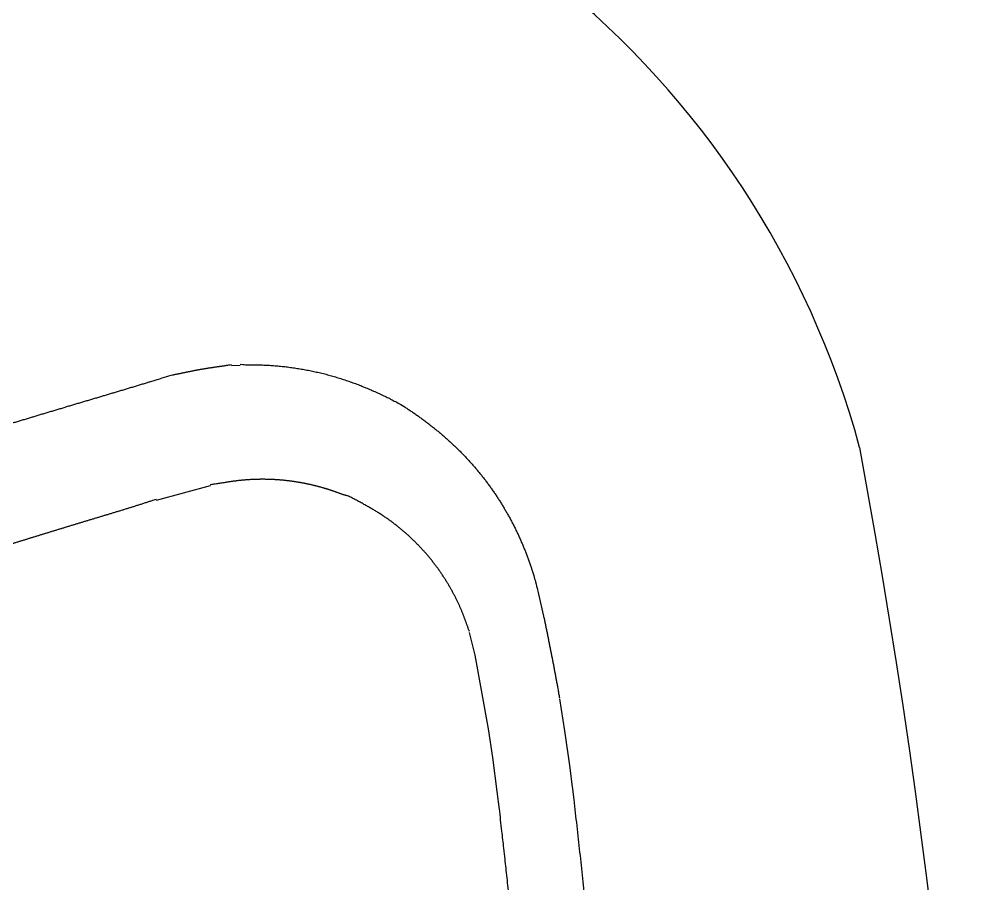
# Model space of a CAD drawing. Extents: x 398 to 509, y 623 to 780.
# Drawn here: x 457.227 to 458.048, y 647.455 to 648.191 of the extents above; entities that cross this region are included whole.
import ezdxf

# ---------------------------------------------------------------- set-up
doc = ezdxf.new("R2010")
doc.units = 0
doc.header["$MEASUREMENT"] = 0
doc.layers.add('1', color=4, linetype='Continuous')

# ---------------------------------------------------------------- blocks, each defined once
blk = doc.blocks.new('HSSCP')
at = {"layer": '1', "color": 4}
for points in [[(3.72961, 0.23509), (3.73688, 0.23549)], [(3.71137, 0.1327), (3.66536, 0.12025)], [(3.9903, 0.04283), (3.9957, 0.019)], [(3.93694, -0.01154), (3.93214, 0.00764)], [(3.94836, -0.07432), (3.93694, -0.01154)], [(4.0088, -0.04867), (4.01318, -0.07602)], [(3.95205, -0.0988), (3.94836, -0.07432)], [(4.01318, -0.07602), (4.01762, -0.10758)], [(3.95585, -0.12777), (3.95205, -0.0988)], [(4.01762, -0.10758), (4.01965, -0.1241)], [(3.95767, -0.14314), (3.95585, -0.12777)]]:
    blk.add_lwpolyline(points, dxfattribs=at)
at = {"layer": '1', "color": 3}
for centre, radius, start, end in [((3.51844, -0.0381), 0.77317, 15.24795, 86.72225), ((-1.85198, -0.97622), 6.22198, 348.743857, 10.571136)]:
    blk.add_arc(centre, radius, start, end, dxfattribs=at)
at = {"layer": '1', "color": 4}
for points, knots in [([(3.67828, 0.22687), (3.67828, 0.22687), (3.67929, 0.22707), (3.67929, 0.22707), (3.67963, 0.22714), (3.67997, 0.2272), (3.68031, 0.22727), (3.68065, 0.22734), (3.68099, 0.2274), (3.68132, 0.22747), (3.68165, 0.22754), (3.68199, 0.22761), (3.68233, 0.22767), (3.68267, 0.22774), (3.68301, 0.22781), (3.68335, 0.22788), (3.68369, 0.22795), (3.68403, 0.22802), (3.68437, 0.22809), (3.68471, 0.22816), (3.68505, 0.22822), (3.68538, 0.2283), (3.68572, 0.22837), (3.68606, 0.22843), (3.6864, 0.22851), (3.68674, 0.22858), (3.68708, 0.22864), (3.68742, 0.22872), (3.68776, 0.22879), (3.6881, 0.22886), (3.68844, 0.22893), (3.68877, 0.229), (3.68913, 0.22907), (3.68947, 0.22914), (3.68981, 0.22921), (3.69014, 0.22928), (3.69048, 0.22936), (3.69082, 0.22942), (3.69116, 0.22949), (3.6915, 0.22957), (3.69184, 0.22963), (3.69218, 0.2297), (3.69252, 0.22978), (3.69287, 0.22984), (3.69321, 0.22991), (3.69355, 0.22999), (3.69389, 0.23006), (3.69423, 0.23012), (3.69457, 0.23019), (3.69492, 0.23027), (3.69526, 0.23033), (3.6956, 0.2304), (3.69594, 0.23047), (3.69628, 0.23054), (3.69661, 0.2306), (3.69697, 0.23067), (3.69731, 0.23074), (3.69765, 0.23081), (3.69798, 0.23088), (3.69832, 0.23094), (3.69868, 0.231), (3.69902, 0.23107), (3.69935, 0.23114), (3.69969, 0.2312), (3.70005, 0.23127), (3.70039, 0.23133), (3.70072, 0.2314), (3.70106, 0.23146), (3.70142, 0.23153), (3.70176, 0.23159), (3.70209, 0.23165), (3.70243, 0.23171), (3.70277, 0.23177), (3.70312, 0.23183), (3.70346, 0.23189), (3.7038, 0.23195), (3.70416, 0.23201), (3.70449, 0.23208), (3.70483, 0.23214), (3.70519, 0.23219), (3.70553, 0.23225), (3.70586, 0.23231), (3.7062, 0.23237), (3.70656, 0.23242), (3.7069, 0.23248), (3.70723, 0.23254), (3.70759, 0.23259), (3.70793, 0.23265), (3.70827, 0.2327), (3.70862, 0.23275), (3.70896, 0.23281), (3.7093, 0.23286), (3.70964, 0.23292), (3.70999, 0.23297), (3.71033, 0.23302), (3.71067, 0.23307), (3.71102, 0.23313), (3.71136, 0.23318), (3.71171, 0.23323), (3.71205, 0.23328), (3.71239, 0.23334), (3.71274, 0.23338), (3.71308, 0.23343), (3.71342, 0.23349), (3.71377, 0.23354), (3.71411, 0.23359), (3.71446, 0.23364), (3.7148, 0.23369), (3.71514, 0.23374), (3.71549, 0.23379), (3.71583, 0.23384), (3.71617, 0.23389), (3.71653, 0.23394), (3.71686, 0.23399), (3.7172, 0.23404), (3.71756, 0.23409), (3.7179, 0.23414), (3.71825, 0.23419), (3.71859, 0.23424), (3.71893, 0.23429), (3.71928, 0.23433), (3.71962, 0.23438), (3.71996, 0.23444), (3.7203, 0.23448), (3.72065, 0.23453), (3.721, 0.23459), (3.72134, 0.23463), (3.72169, 0.23469), (3.72206, 0.23473), (3.72241, 0.23479), (3.72274, 0.23484), (3.72308, 0.23488), (3.72342, 0.23494), (3.72371, 0.23498), (3.72401, 0.23503), (3.72431, 0.23507), (3.7247, 0.23513), (3.72508, 0.23518), (3.72548, 0.23524), (3.72607, 0.23533), (3.72667, 0.23543), (3.72727, 0.23552), (3.72805, 0.23564), (3.72883, 0.23576), (3.72961, 0.23588)], [0, 0, 0, 0, 1, 1, 1, 2, 2, 2, 3, 3, 3, 4, 4, 4, 5, 5, 5, 6, 6, 6, 7, 7, 7, 8, 8, 8, 9, 9, 9, 10, 10, 10, 11, 11, 11, 12, 12, 12, 13, 13, 13, 14, 14, 14, 15, 15, 15, 16, 16, 16, 17, 17, 17, 18, 18, 18, 19, 19, 19, 20, 20, 20, 21, 21, 21, 22, 22, 22, 23, 23, 23, 24, 24, 24, 25, 25, 25, 26, 26, 26, 27, 27, 27, 28, 28, 28, 29, 29, 29, 30, 30, 30, 31, 31, 31, 32, 32, 32, 33, 33, 33, 34, 34, 34, 35, 35, 35, 36, 36, 36, 37, 37, 37, 38, 38, 38, 39, 39, 39, 40, 40, 40, 41, 41, 41, 42, 42, 42, 43, 43, 43, 44, 44, 44, 45, 45, 45, 46, 46, 46, 47, 47, 47, 48, 48, 48, 48]), ([(3.73688, 0.23628), (3.73688, 0.23628), (3.73926, 0.23599), (3.73926, 0.23599), (3.74006, 0.23591), (3.74086, 0.23585), (3.74164, 0.2358), (3.74245, 0.23575), (3.74325, 0.23572), (3.74403, 0.23572), (3.74483, 0.2357), (3.74563, 0.23569), (3.74642, 0.2357), (3.74722, 0.23569), (3.74801, 0.23568), (3.74881, 0.23568), (3.74959, 0.23568), (3.75039, 0.23567), (3.75119, 0.23566), (3.75198, 0.23564), (3.75278, 0.23562), (3.75358, 0.2356), (3.75437, 0.23558), (3.75517, 0.23556), (3.75595, 0.23553), (3.75675, 0.2355), (3.75754, 0.23547), (3.75834, 0.23543), (3.75913, 0.23539), (3.75993, 0.23535), (3.76072, 0.23531), (3.76152, 0.23526), (3.7623, 0.23522), (3.7631, 0.23517), (3.76389, 0.23511), (3.76469, 0.23506), (3.76548, 0.235), (3.76628, 0.23494), (3.76706, 0.23488), (3.76785, 0.23481), (3.76865, 0.23474), (3.76944, 0.23467), (3.77024, 0.2346), (3.77102, 0.23452), (3.77181, 0.23445), (3.77261, 0.23437), (3.7734, 0.23429), (3.77418, 0.2342), (3.77497, 0.23411), (3.77577, 0.23402), (3.77656, 0.23393), (3.77734, 0.23383), (3.77813, 0.23374), (3.77892, 0.23364), (3.7797, 0.23353), (3.78049, 0.23343), (3.78128, 0.23332), (3.78206, 0.23321), (3.78285, 0.23309), (3.78364, 0.23298), (3.78442, 0.23286), (3.78521, 0.23274), (3.786, 0.23262), (3.78678, 0.23249), (3.78757, 0.23237), (3.78836, 0.23223), (3.78914, 0.2321), (3.78992, 0.23197), (3.7907, 0.23183), (3.79149, 0.23169), (3.79226, 0.23155), (3.79305, 0.2314), (3.79384, 0.23125), (3.79461, 0.2311), (3.7954, 0.23095), (3.79617, 0.23079), (3.79696, 0.23064), (3.79773, 0.23048), (3.7985, 0.23031), (3.79929, 0.23015), (3.80006, 0.22998), (3.80084, 0.22981), (3.80162, 0.22964), (3.8024, 0.22947), (3.80317, 0.22928), (3.80394, 0.22911), (3.80471, 0.22892), (3.80549, 0.22874), (3.80626, 0.22855), (3.80703, 0.22836), (3.80781, 0.22817), (3.80858, 0.22797), (3.80935, 0.22778), (3.81011, 0.22757), (3.81089, 0.22738), (3.81166, 0.22717), (3.81242, 0.22696), (3.81319, 0.22675), (3.81396, 0.22654), (3.81472, 0.22633), (3.81548, 0.22611), (3.81626, 0.22589), (3.81702, 0.22567), (3.81779, 0.22544), (3.81855, 0.22521), (3.81931, 0.22498), (3.82007, 0.22475), (3.82083, 0.22452), (3.82159, 0.22428), (3.82235, 0.22405), (3.82311, 0.2238), (3.82387, 0.22356), (3.82463, 0.22331), (3.82539, 0.22307), (3.82613, 0.22282), (3.82689, 0.22257), (3.82764, 0.22231), (3.8284, 0.22205), (3.82914, 0.22179), (3.8299, 0.22153), (3.83065, 0.22127), (3.83139, 0.221), (3.83215, 0.22074), (3.8329, 0.22047), (3.83365, 0.22019), (3.83439, 0.21992), (3.83514, 0.21964), (3.83588, 0.21936), (3.83663, 0.21908), (3.83736, 0.2188), (3.83811, 0.21851), (3.83885, 0.21823), (3.83959, 0.21794), (3.84033, 0.21764), (3.84106, 0.21735), (3.8418, 0.21705), (3.84254, 0.21676), (3.84328, 0.21646), (3.84401, 0.21615), (3.84474, 0.21585), (3.84547, 0.21555), (3.8462, 0.21524), (3.84694, 0.21493), (3.84766, 0.21462), (3.84839, 0.21431), (3.84912, 0.21399), (3.84984, 0.21368), (3.85057, 0.21335), (3.85129, 0.21303), (3.85201, 0.21271), (3.85273, 0.21239), (3.85345, 0.21207), (3.85417, 0.21174), (3.85487, 0.21141), (3.8556, 0.21108), (3.85632, 0.21075), (3.85704, 0.21041), (3.85777, 0.21006), (3.85851, 0.20971), (3.85924, 0.20936), (3.85993, 0.20903), (3.86062, 0.20869), (3.8613, 0.20836), (3.86192, 0.20806), (3.86255, 0.20776), (3.86316, 0.20745), (3.86396, 0.20706), (3.86475, 0.20666), (3.86553, 0.20626), (3.86673, 0.20563), (3.86793, 0.20501), (3.86913, 0.20437), (3.8707, 0.20355), (3.87226, 0.20271), (3.87383, 0.20188)], [0, 0, 0, 0, 1, 1, 1, 2, 2, 2, 3, 3, 3, 4, 4, 4, 5, 5, 5, 6, 6, 6, 7, 7, 7, 8, 8, 8, 9, 9, 9, 10, 10, 10, 11, 11, 11, 12, 12, 12, 13, 13, 13, 14, 14, 14, 15, 15, 15, 16, 16, 16, 17, 17, 17, 18, 18, 18, 19, 19, 19, 20, 20, 20, 21, 21, 21, 22, 22, 22, 23, 23, 23, 24, 24, 24, 25, 25, 25, 26, 26, 26, 27, 27, 27, 28, 28, 28, 29, 29, 29, 30, 30, 30, 31, 31, 31, 32, 32, 32, 33, 33, 33, 34, 34, 34, 35, 35, 35, 36, 36, 36, 37, 37, 37, 38, 38, 38, 39, 39, 39, 40, 40, 40, 41, 41, 41, 42, 42, 42, 43, 43, 43, 44, 44, 44, 45, 45, 45, 46, 46, 46, 47, 47, 47, 48, 48, 48, 49, 49, 49, 50, 50, 50, 51, 51, 51, 52, 52, 52, 53, 53, 53, 54, 54, 54, 55, 55, 55, 56, 56, 56, 57, 57, 57, 58, 58, 58, 58]), ([(3.50958, 0.17641), (3.50958, 0.17641), (3.51294, 0.17737), (3.51294, 0.17737), (3.51407, 0.17769), (3.51519, 0.17801), (3.5163, 0.17833), (3.51743, 0.17865), (3.51855, 0.17898), (3.51967, 0.1793), (3.52079, 0.17963), (3.5219, 0.17995), (3.52303, 0.18028), (3.52416, 0.1806), (3.52527, 0.18093), (3.52639, 0.18125), (3.52752, 0.18159), (3.52863, 0.18191), (3.52976, 0.18224), (3.53088, 0.18257), (3.53201, 0.1829), (3.53312, 0.18323), (3.53425, 0.18356), (3.53537, 0.18389), (3.53649, 0.18422), (3.53761, 0.18456), (3.53874, 0.18489), (3.53985, 0.18522), (3.54097, 0.18555), (3.5421, 0.18589), (3.54323, 0.18622), (3.54434, 0.18655), (3.54546, 0.18688), (3.54659, 0.18722), (3.54772, 0.18755), (3.54883, 0.18789), (3.54995, 0.18823), (3.55108, 0.18856), (3.55221, 0.1889), (3.55332, 0.18924), (3.55444, 0.18957), (3.55557, 0.18991), (3.55669, 0.19024), (3.55781, 0.19058), (3.55893, 0.19092), (3.56006, 0.19125), (3.56118, 0.19159), (3.56231, 0.19193), (3.56342, 0.19227), (3.56455, 0.19261), (3.56567, 0.19294), (3.5668, 0.19328), (3.56793, 0.19362), (3.56905, 0.19396), (3.57016, 0.1943), (3.57129, 0.19463), (3.57241, 0.19497), (3.57354, 0.19531), (3.57467, 0.19564), (3.57579, 0.19598), (3.57692, 0.19632), (3.57803, 0.19666), (3.57916, 0.197), (3.58028, 0.19733), (3.58141, 0.19767), (3.58253, 0.19801), (3.58366, 0.19835), (3.58478, 0.19869), (3.58591, 0.19902), (3.58702, 0.19936), (3.58815, 0.1997), (3.58927, 0.20004), (3.5904, 0.20037), (3.59153, 0.20071), (3.59265, 0.20105), (3.59378, 0.20138), (3.5949, 0.20172), (3.59603, 0.20205), (3.59715, 0.20239), (3.59828, 0.20272), (3.59941, 0.20306), (3.60053, 0.2034), (3.60164, 0.20374), (3.60277, 0.20407), (3.6039, 0.20441), (3.60502, 0.20474), (3.60615, 0.20508), (3.60727, 0.20541), (3.6084, 0.20575), (3.60952, 0.20608), (3.61065, 0.20641), (3.61178, 0.20675), (3.6129, 0.20709), (3.61403, 0.20742), (3.61515, 0.20776), (3.61628, 0.20809), (3.6174, 0.20843), (3.61853, 0.20876), (3.61966, 0.2091), (3.62078, 0.20943), (3.62191, 0.20976), (3.62303, 0.2101), (3.62416, 0.21044), (3.62528, 0.21077), (3.62641, 0.21111), (3.62754, 0.21145), (3.62866, 0.21178), (3.6298, 0.21212), (3.63093, 0.21246), (3.63205, 0.21279), (3.63318, 0.21313), (3.6343, 0.21347), (3.63543, 0.2138), (3.63656, 0.21414), (3.63768, 0.21448), (3.63881, 0.21482), (3.63995, 0.21516), (3.64107, 0.21549), (3.6422, 0.21583), (3.64332, 0.21617), (3.64445, 0.21651), (3.64556, 0.21684), (3.64667, 0.21718), (3.6478, 0.21752), (3.64894, 0.21786), (3.65007, 0.21821), (3.6512, 0.21855), (3.65237, 0.2189), (3.65354, 0.21925), (3.6547, 0.2196), (3.65579, 0.21994), (3.65689, 0.22027), (3.65797, 0.2206), (3.65896, 0.22091), (3.65995, 0.2212), (3.66093, 0.22151), (3.6622, 0.2219), (3.66347, 0.22228), (3.66474, 0.22268), (3.66669, 0.22327), (3.66865, 0.22388), (3.6706, 0.22449), (3.67316, 0.22528), (3.67573, 0.22607), (3.67828, 0.22687)], [0, 0, 0, 0, 1, 1, 1, 2, 2, 2, 3, 3, 3, 4, 4, 4, 5, 5, 5, 6, 6, 6, 7, 7, 7, 8, 8, 8, 9, 9, 9, 10, 10, 10, 11, 11, 11, 12, 12, 12, 13, 13, 13, 14, 14, 14, 15, 15, 15, 16, 16, 16, 17, 17, 17, 18, 18, 18, 19, 19, 19, 20, 20, 20, 21, 21, 21, 22, 22, 22, 23, 23, 23, 24, 24, 24, 25, 25, 25, 26, 26, 26, 27, 27, 27, 28, 28, 28, 29, 29, 29, 30, 30, 30, 31, 31, 31, 32, 32, 32, 33, 33, 33, 34, 34, 34, 35, 35, 35, 36, 36, 36, 37, 37, 37, 38, 38, 38, 39, 39, 39, 40, 40, 40, 41, 41, 41, 42, 42, 42, 43, 43, 43, 44, 44, 44, 45, 45, 45, 46, 46, 46, 47, 47, 47, 48, 48, 48, 48]), ([(3.87383, 0.20188), (3.87383, 0.20188), (3.87671, 0.20004), (3.87671, 0.20004), (3.87766, 0.19943), (3.87861, 0.19881), (3.87956, 0.19818), (3.88051, 0.19755), (3.88146, 0.19692), (3.88239, 0.19629), (3.88333, 0.19565), (3.88426, 0.19501), (3.8852, 0.19437), (3.88614, 0.19372), (3.88706, 0.19307), (3.88798, 0.19242), (3.88892, 0.19177), (3.88982, 0.1911), (3.89075, 0.19044), (3.89166, 0.18978), (3.89258, 0.18911), (3.89349, 0.18843), (3.8944, 0.18776), (3.89529, 0.18708), (3.89619, 0.18639), (3.89709, 0.18572), (3.89799, 0.18502), (3.89887, 0.18433), (3.89977, 0.18363), (3.90065, 0.18294), (3.90153, 0.18224), (3.90241, 0.18153), (3.90329, 0.18083), (3.90416, 0.18011), (3.90503, 0.1794), (3.9059, 0.17868), (3.90677, 0.17796), (3.90763, 0.17723), (3.90849, 0.17651), (3.90934, 0.17577), (3.9102, 0.17504), (3.91104, 0.1743), (3.91188, 0.17356), (3.91273, 0.17281), (3.91356, 0.17206), (3.9144, 0.17131), (3.91523, 0.17055), (3.91606, 0.16979), (3.91688, 0.16903), (3.91771, 0.16827), (3.91852, 0.16749), (3.91934, 0.16672), (3.92015, 0.16595), (3.92097, 0.16517), (3.92177, 0.16438), (3.92257, 0.1636), (3.92337, 0.16281), (3.92415, 0.16201), (3.92494, 0.16122), (3.92573, 0.16041), (3.92651, 0.15961), (3.9273, 0.15881), (3.92807, 0.15799), (3.92885, 0.15718), (3.92961, 0.15636), (3.93038, 0.15554), (3.93114, 0.15471), (3.93188, 0.15388), (3.93264, 0.15306), (3.93339, 0.15221), (3.93414, 0.15138), (3.93488, 0.15054), (3.93561, 0.14969), (3.93635, 0.14884), (3.93708, 0.148), (3.93781, 0.14714), (3.93853, 0.14628), (3.93925, 0.14542), (3.93997, 0.14455), (3.94067, 0.14369), (3.94138, 0.14282), (3.94208, 0.14194), (3.94279, 0.14107), (3.94348, 0.14018), (3.94417, 0.1393), (3.94486, 0.13841), (3.94554, 0.13753), (3.94622, 0.13663), (3.9469, 0.13574), (3.94756, 0.13484), (3.94824, 0.13393), (3.94889, 0.13303), (3.94956, 0.13212), (3.95021, 0.13121), (3.95086, 0.1303), (3.95151, 0.12938), (3.95215, 0.12846), (3.9528, 0.12754), (3.95342, 0.12661), (3.95406, 0.12568), (3.95468, 0.12476), (3.95531, 0.12382), (3.95592, 0.12288), (3.95654, 0.12194), (3.95715, 0.121), (3.95775, 0.12006), (3.95836, 0.11911), (3.95896, 0.11816), (3.95954, 0.1172), (3.96014, 0.11624), (3.96072, 0.11529), (3.96129, 0.11433), (3.96187, 0.11336), (3.96244, 0.1124), (3.96301, 0.11143), (3.96357, 0.11045), (3.96412, 0.10948), (3.96468, 0.1085), (3.96524, 0.10752), (3.96578, 0.10654), (3.96632, 0.10556), (3.96685, 0.10457), (3.96738, 0.10358), (3.96791, 0.10259), (3.96844, 0.1016), (3.96895, 0.1006), (3.96947, 0.0996), (3.96997, 0.0986), (3.97049, 0.0976), (3.97097, 0.09658), (3.97148, 0.09558), (3.97196, 0.09457), (3.97245, 0.09356), (3.97294, 0.09255), (3.97342, 0.09153), (3.97389, 0.09052), (3.97435, 0.0895), (3.97483, 0.08847), (3.97527, 0.08745), (3.97574, 0.08643), (3.97618, 0.08541), (3.97663, 0.08438), (3.97708, 0.08335), (3.97751, 0.08232), (3.97793, 0.08129), (3.97837, 0.08025), (3.97879, 0.07922), (3.97921, 0.07818), (3.97961, 0.07714), (3.98003, 0.07611), (3.98043, 0.07507), (3.98082, 0.07404), (3.98121, 0.073), (3.98161, 0.07197), (3.98199, 0.07092), (3.98238, 0.06987), (3.98275, 0.06881), (3.98314, 0.06774), (3.98351, 0.06666), (3.98387, 0.06558), (3.98423, 0.06456), (3.98456, 0.06355), (3.9849, 0.06253), (3.98522, 0.06161), (3.98551, 0.0607), (3.98581, 0.05977), (3.98618, 0.05859), (3.98653, 0.05741), (3.98688, 0.05623), (3.98741, 0.05442), (3.98792, 0.0526), (3.9884, 0.05077), (3.98905, 0.04839), (3.98969, 0.046), (3.9903, 0.04361)], [0, 0, 0, 0, 1, 1, 1, 2, 2, 2, 3, 3, 3, 4, 4, 4, 5, 5, 5, 6, 6, 6, 7, 7, 7, 8, 8, 8, 9, 9, 9, 10, 10, 10, 11, 11, 11, 12, 12, 12, 13, 13, 13, 14, 14, 14, 15, 15, 15, 16, 16, 16, 17, 17, 17, 18, 18, 18, 19, 19, 19, 20, 20, 20, 21, 21, 21, 22, 22, 22, 23, 23, 23, 24, 24, 24, 25, 25, 25, 26, 26, 26, 27, 27, 27, 28, 28, 28, 29, 29, 29, 30, 30, 30, 31, 31, 31, 32, 32, 32, 33, 33, 33, 34, 34, 34, 35, 35, 35, 36, 36, 36, 37, 37, 37, 38, 38, 38, 39, 39, 39, 40, 40, 40, 41, 41, 41, 42, 42, 42, 43, 43, 43, 44, 44, 44, 45, 45, 45, 46, 46, 46, 47, 47, 47, 48, 48, 48, 49, 49, 49, 50, 50, 50, 51, 51, 51, 52, 52, 52, 53, 53, 53, 54, 54, 54, 55, 55, 55, 56, 56, 56, 57, 57, 57, 58, 58, 58, 58]), ([(3.82917, 0.12389), (3.82917, 0.12389), (3.82837, 0.12408), (3.82837, 0.12408), (3.82811, 0.12414), (3.82784, 0.12421), (3.82758, 0.12427), (3.82731, 0.12434), (3.82704, 0.12441), (3.82678, 0.12448), (3.82651, 0.12456), (3.82625, 0.12463), (3.82598, 0.12472), (3.82571, 0.1248), (3.82545, 0.12488), (3.8252, 0.12496), (3.82492, 0.12505), (3.82465, 0.12513), (3.8244, 0.12522), (3.82414, 0.12531), (3.82387, 0.12539), (3.82361, 0.12548), (3.82334, 0.12558), (3.82308, 0.12566), (3.82281, 0.12576), (3.82255, 0.12585), (3.82229, 0.12594), (3.82202, 0.12604), (3.82176, 0.12613), (3.82151, 0.12623), (3.82123, 0.12632), (3.82098, 0.12642), (3.82072, 0.12651), (3.82046, 0.12661), (3.82019, 0.1267), (3.81993, 0.1268), (3.81968, 0.12689), (3.81942, 0.12699), (3.81916, 0.12708), (3.8189, 0.12717), (3.81863, 0.12727), (3.81837, 0.12736), (3.81812, 0.12745), (3.81786, 0.12754), (3.8176, 0.12764), (3.81734, 0.12773), (3.81708, 0.12781), (3.81683, 0.1279), (3.81657, 0.128), (3.81631, 0.12809), (3.81605, 0.12817), (3.81581, 0.12826), (3.81555, 0.12835), (3.81529, 0.12843), (3.81504, 0.12852), (3.81478, 0.12861), (3.81452, 0.12869), (3.81426, 0.12878), (3.81401, 0.12886), (3.81375, 0.12895), (3.8135, 0.12903), (3.81325, 0.12911), (3.81299, 0.1292), (3.81273, 0.12928), (3.81247, 0.12936), (3.81222, 0.12944), (3.81196, 0.12952), (3.81171, 0.1296), (3.81146, 0.12969), (3.8112, 0.12977), (3.81094, 0.12984), (3.81068, 0.12992), (3.81042, 0.13), (3.81017, 0.13008), (3.80991, 0.13016), (3.80965, 0.13024), (3.80939, 0.13032), (3.80914, 0.13039), (3.80888, 0.13047), (3.80862, 0.13055), (3.80836, 0.13062), (3.80811, 0.1307), (3.80785, 0.13077), (3.80759, 0.13085), (3.80733, 0.13092), (3.80707, 0.131), (3.80682, 0.13107), (3.80655, 0.13114), (3.80629, 0.13122), (3.80603, 0.13129), (3.80577, 0.13137), (3.8055, 0.13144), (3.80524, 0.13151), (3.80499, 0.13159), (3.80471, 0.13165), (3.80446, 0.13173), (3.8042, 0.1318), (3.80393, 0.13187), (3.80367, 0.13194), (3.8034, 0.13201), (3.80314, 0.13208), (3.80287, 0.13215), (3.80261, 0.13222), (3.80234, 0.13229), (3.80207, 0.13236), (3.80181, 0.13243), (3.80154, 0.13249), (3.80127, 0.13256), (3.801, 0.13263), (3.80073, 0.1327), (3.80046, 0.13277), (3.80018, 0.13283), (3.79991, 0.13289), (3.79964, 0.13296), (3.79937, 0.13303), (3.7991, 0.13309), (3.79883, 0.13316), (3.79856, 0.13322), (3.79829, 0.13329), (3.79801, 0.13335), (3.79773, 0.13342), (3.79746, 0.13348), (3.79717, 0.13354), (3.7969, 0.13361), (3.79663, 0.13367), (3.79635, 0.13373), (3.79606, 0.13379), (3.79579, 0.13385), (3.79551, 0.13392), (3.79522, 0.13397), (3.79495, 0.13404), (3.79466, 0.13409), (3.79438, 0.13416), (3.79409, 0.13422), (3.79381, 0.13428), (3.79352, 0.13434), (3.79324, 0.13439), (3.79296, 0.13445), (3.79267, 0.13451), (3.79239, 0.13457), (3.79209, 0.13462), (3.7918, 0.13468), (3.79152, 0.13474), (3.79122, 0.13479), (3.79093, 0.13485), (3.79065, 0.13491), (3.79035, 0.13496), (3.79007, 0.13502), (3.78977, 0.13507), (3.78947, 0.13513), (3.78918, 0.13518), (3.78889, 0.13523), (3.78859, 0.13529), (3.7883, 0.13534), (3.788, 0.13539), (3.78771, 0.13544), (3.78741, 0.13549), (3.78711, 0.13555), (3.78681, 0.1356), (3.78651, 0.13565), (3.78621, 0.13569), (3.7859, 0.13575), (3.7856, 0.1358), (3.78531, 0.13584), (3.78501, 0.13589), (3.7847, 0.13594), (3.7844, 0.13599), (3.7841, 0.13603), (3.78379, 0.13608), (3.78349, 0.13613), (3.78318, 0.13617), (3.78286, 0.13622), (3.78257, 0.13626), (3.78225, 0.13631), (3.78194, 0.13635), (3.78163, 0.13639), (3.78133, 0.13643), (3.78102, 0.13648), (3.78071, 0.13652), (3.7804, 0.13656), (3.78008, 0.1366), (3.77977, 0.13664), (3.77946, 0.13668), (3.77915, 0.13673), (3.77882, 0.13677), (3.77851, 0.13681), (3.7782, 0.13684), (3.77787, 0.13688), (3.77756, 0.13692), (3.77725, 0.13696), (3.77692, 0.13699), (3.77661, 0.13702), (3.77629, 0.13706), (3.77596, 0.1371), (3.77565, 0.13713), (3.77532, 0.13717), (3.775, 0.1372), (3.77467, 0.13723), (3.77436, 0.13726), (3.77403, 0.1373), (3.77371, 0.13733), (3.77338, 0.13736), (3.77306, 0.13739), (3.77273, 0.13742), (3.77239, 0.13744), (3.77207, 0.13748), (3.77174, 0.13751), (3.7714, 0.13753), (3.77108, 0.13756), (3.77075, 0.13759), (3.77041, 0.13761), (3.77009, 0.13764), (3.76975, 0.13766), (3.76942, 0.13769), (3.76908, 0.13771), (3.76874, 0.13774), (3.76841, 0.13776), (3.76807, 0.13778), (3.76774, 0.1378), (3.7674, 0.13782), (3.76706, 0.13784), (3.76672, 0.13786), (3.76638, 0.13788), (3.76603, 0.1379), (3.76569, 0.13792), (3.76535, 0.13793), (3.76501, 0.13795), (3.76466, 0.13797), (3.76432, 0.13799), (3.76397, 0.138), (3.76363, 0.13801), (3.76328, 0.13803), (3.76294, 0.13804), (3.76259, 0.13805), (3.76223, 0.13806), (3.76188, 0.13808), (3.76153, 0.13809), (3.76118, 0.1381), (3.76082, 0.13811), (3.76047, 0.13812), (3.76012, 0.13812), (3.75977, 0.13813), (3.75941, 0.13814), (3.75905, 0.13814), (3.75869, 0.13815), (3.75834, 0.13815), (3.75798, 0.13816), (3.75762, 0.13816), (3.75726, 0.13816), (3.75689, 0.13816), (3.75654, 0.13816), (3.75617, 0.13816), (3.75581, 0.13816), (3.75544, 0.13816), (3.75507, 0.13816), (3.75471, 0.13816), (3.75434, 0.13816), (3.75397, 0.13816), (3.75361, 0.13815), (3.75323, 0.13814), (3.75286, 0.13814), (3.7525, 0.13813), (3.75212, 0.13812), (3.75174, 0.13812), (3.75137, 0.1381), (3.75099, 0.1381), (3.75062, 0.13808), (3.75024, 0.13808), (3.74986, 0.13806), (3.74948, 0.13805), (3.7491, 0.13803), (3.74873, 0.13802), (3.74835, 0.138), (3.74797, 0.13799), (3.74759, 0.13797), (3.74719, 0.13795), (3.74681, 0.13793), (3.74642, 0.13791), (3.74604, 0.13789), (3.74566, 0.13787), (3.74527, 0.13785), (3.74487, 0.13782), (3.74449, 0.1378), (3.7441, 0.13778), (3.74371, 0.13775), (3.74331, 0.13772), (3.74292, 0.1377), (3.74253, 0.13767), (3.74213, 0.13764), (3.74173, 0.13761), (3.74133, 0.13758), (3.74094, 0.13755), (3.74053, 0.13751), (3.74014, 0.13748), (3.73975, 0.13744), (3.73934, 0.1374), (3.73893, 0.13737), (3.73854, 0.13734), (3.73813, 0.1373), (3.73773, 0.13725), (3.73732, 0.13721), (3.73691, 0.13717), (3.7365, 0.13713), (3.7361, 0.13708), (3.73569, 0.13704), (3.73528, 0.137), (3.73486, 0.13695), (3.73446, 0.1369), (3.73405, 0.13685), (3.73363, 0.1368), (3.73321, 0.13675), (3.7328, 0.1367), (3.73238, 0.13664), (3.73196, 0.13659), (3.73155, 0.13654), (3.73113, 0.13648), (3.73071, 0.13642), (3.73029, 0.13637), (3.72987, 0.13631), (3.72944, 0.13624), (3.72902, 0.13618), (3.7286, 0.13612), (3.72818, 0.13605), (3.72774, 0.13599), (3.72732, 0.13593), (3.72689, 0.13586), (3.72645, 0.13579), (3.72603, 0.13572), (3.7256, 0.13565), (3.72517, 0.13559), (3.72475, 0.13551), (3.72431, 0.13544), (3.72388, 0.13538), (3.72344, 0.1353), (3.72301, 0.13523), (3.72256, 0.13516), (3.72213, 0.13508), (3.72168, 0.13501), (3.72122, 0.13494), (3.72077, 0.13487), (3.72034, 0.13479), (3.71992, 0.13472), (3.71948, 0.13466), (3.71909, 0.13459), (3.71871, 0.13453), (3.71832, 0.13447), (3.71781, 0.13439), (3.71731, 0.13431), (3.71681, 0.13424), (3.71602, 0.13412), (3.71525, 0.13401), (3.71446, 0.1339), (3.71343, 0.13376), (3.7124, 0.13363), (3.71137, 0.13349)], [0, 0, 0, 0, 1, 1, 1, 2, 2, 2, 3, 3, 3, 4, 4, 4, 5, 5, 5, 6, 6, 6, 7, 7, 7, 8, 8, 8, 9, 9, 9, 10, 10, 10, 11, 11, 11, 12, 12, 12, 13, 13, 13, 14, 14, 14, 15, 15, 15, 16, 16, 16, 17, 17, 17, 18, 18, 18, 19, 19, 19, 20, 20, 20, 21, 21, 21, 22, 22, 22, 23, 23, 23, 24, 24, 24, 25, 25, 25, 26, 26, 26, 27, 27, 27, 28, 28, 28, 29, 29, 29, 30, 30, 30, 31, 31, 31, 32, 32, 32, 33, 33, 33, 34, 34, 34, 35, 35, 35, 36, 36, 36, 37, 37, 37, 38, 38, 38, 39, 39, 39, 40, 40, 40, 41, 41, 41, 42, 42, 42, 43, 43, 43, 44, 44, 44, 45, 45, 45, 46, 46, 46, 47, 47, 47, 48, 48, 48, 49, 49, 49, 50, 50, 50, 51, 51, 51, 52, 52, 52, 53, 53, 53, 54, 54, 54, 55, 55, 55, 56, 56, 56, 57, 57, 57, 58, 58, 58, 59, 59, 59, 60, 60, 60, 61, 61, 61, 62, 62, 62, 63, 63, 63, 64, 64, 64, 65, 65, 65, 66, 66, 66, 67, 67, 67, 68, 68, 68, 69, 69, 69, 70, 70, 70, 71, 71, 71, 72, 72, 72, 73, 73, 73, 74, 74, 74, 75, 75, 75, 76, 76, 76, 77, 77, 77, 78, 78, 78, 79, 79, 79, 80, 80, 80, 81, 81, 81, 82, 82, 82, 83, 83, 83, 84, 84, 84, 85, 85, 85, 86, 86, 86, 87, 87, 87, 88, 88, 88, 89, 89, 89, 90, 90, 90, 91, 91, 91, 92, 92, 92, 93, 93, 93, 94, 94, 94, 95, 95, 95, 96, 96, 96, 97, 97, 97, 98, 98, 98, 99, 99, 99, 100, 100, 100, 101, 101, 101, 102, 102, 102, 103, 103, 103, 104, 104, 104, 105, 105, 105, 106, 106, 106, 107, 107, 107, 108, 108, 108, 109, 109, 109, 110, 110, 110, 111, 111, 111, 112, 112, 112, 113, 113, 113, 114, 114, 114, 115, 115, 115, 116, 116, 116, 117, 117, 117, 118, 118, 118, 118]), ([(3.93214, 0.00843), (3.93214, 0.00843), (3.93184, 0.0093), (3.93184, 0.0093), (3.93174, 0.00961), (3.93163, 0.00991), (3.93152, 0.01021), (3.93141, 0.01052), (3.9313, 0.01083), (3.93119, 0.01114), (3.93108, 0.01145), (3.93098, 0.01178), (3.93085, 0.0121), (3.93075, 0.01242), (3.93062, 0.01275), (3.93051, 0.01308), (3.93039, 0.01341), (3.93028, 0.01375), (3.93016, 0.01408), (3.93004, 0.01442), (3.92992, 0.01476), (3.9298, 0.0151), (3.92967, 0.01545), (3.92955, 0.0158), (3.92942, 0.01615), (3.92929, 0.0165), (3.92917, 0.01685), (3.92904, 0.01721), (3.9289, 0.01756), (3.92878, 0.01792), (3.92864, 0.01828), (3.92851, 0.01864), (3.92837, 0.019), (3.92824, 0.01936), (3.9281, 0.01973), (3.92796, 0.02009), (3.92783, 0.02046), (3.92768, 0.02083), (3.92754, 0.0212), (3.9274, 0.02157), (3.92726, 0.02194), (3.92711, 0.02231), (3.92696, 0.02268), (3.92681, 0.02305), (3.92668, 0.02342), (3.92651, 0.0238), (3.92636, 0.02418), (3.92622, 0.02455), (3.92607, 0.02492), (3.9259, 0.0253), (3.92575, 0.02568), (3.92559, 0.02606), (3.92544, 0.02644), (3.92528, 0.02681), (3.92512, 0.02719), (3.92495, 0.02757), (3.92479, 0.02795), (3.92463, 0.02833), (3.92445, 0.02871), (3.92429, 0.0291), (3.92413, 0.02948), (3.92395, 0.02987), (3.92377, 0.03025), (3.92361, 0.03063), (3.92343, 0.03102), (3.92326, 0.03141), (3.92308, 0.03179), (3.92291, 0.03218), (3.92272, 0.03257), (3.92254, 0.03295), (3.92235, 0.03335), (3.92217, 0.03374), (3.92198, 0.03413), (3.92179, 0.03452), (3.9216, 0.03491), (3.92141, 0.0353), (3.92122, 0.03569), (3.92103, 0.03609), (3.92084, 0.03648), (3.92064, 0.03687), (3.92045, 0.03727), (3.92025, 0.03767), (3.92004, 0.03807), (3.91984, 0.03846), (3.91964, 0.03885), (3.91943, 0.03925), (3.91923, 0.03965), (3.91903, 0.04005), (3.91881, 0.04045), (3.91859, 0.04085), (3.91839, 0.04125), (3.91817, 0.04165), (3.91796, 0.04205), (3.91774, 0.04245), (3.91752, 0.04286), (3.9173, 0.04326), (3.91707, 0.04366), (3.91686, 0.04407), (3.91663, 0.04447), (3.9164, 0.04487), (3.91618, 0.04528), (3.91595, 0.04568), (3.91572, 0.04609), (3.91549, 0.0465), (3.91524, 0.0469), (3.91501, 0.0473), (3.91477, 0.04771), (3.91454, 0.04811), (3.91429, 0.04852), (3.91405, 0.04892), (3.91382, 0.04933), (3.91357, 0.04973), (3.91332, 0.05014), (3.91307, 0.05054), (3.91283, 0.05095), (3.91257, 0.05136), (3.91233, 0.05176), (3.91207, 0.05216), (3.91181, 0.05257), (3.91157, 0.05298), (3.91131, 0.05339), (3.91105, 0.05379), (3.91078, 0.05419), (3.91052, 0.0546), (3.91026, 0.05501), (3.90999, 0.05541), (3.90972, 0.05581), (3.90946, 0.05621), (3.90919, 0.05662), (3.90892, 0.05702), (3.90865, 0.05743), (3.90838, 0.05783), (3.90811, 0.05823), (3.90782, 0.05863), (3.90755, 0.05903), (3.90728, 0.05943), (3.907, 0.05983), (3.90671, 0.06023), (3.90643, 0.06064), (3.90614, 0.06104), (3.90587, 0.06144), (3.90557, 0.06184), (3.90529, 0.06223), (3.905, 0.06263), (3.90472, 0.06302), (3.90442, 0.06342), (3.90413, 0.06382), (3.90384, 0.06422), (3.90354, 0.06461), (3.90324, 0.065), (3.90295, 0.0654), (3.90266, 0.06579), (3.90234, 0.06618), (3.90205, 0.06657), (3.90175, 0.06696), (3.90145, 0.06736), (3.90114, 0.06774), (3.90084, 0.06813), (3.90053, 0.06852), (3.90023, 0.06891), (3.89992, 0.0693), (3.8996, 0.06968), (3.89929, 0.07006), (3.89898, 0.07045), (3.89867, 0.07083), (3.89836, 0.07121), (3.89804, 0.07159), (3.89773, 0.07197), (3.89741, 0.07235), (3.89709, 0.07273), (3.89677, 0.07311), (3.89646, 0.07349), (3.89613, 0.07386), (3.89581, 0.07424), (3.89549, 0.07461), (3.89517, 0.07499), (3.89484, 0.07536), (3.89452, 0.07572), (3.89419, 0.0761), (3.89387, 0.07646), (3.89353, 0.07684), (3.8932, 0.0772), (3.89288, 0.07757), (3.89254, 0.07794), (3.89221, 0.0783), (3.89187, 0.07866), (3.89153, 0.07903), (3.89121, 0.07939), (3.89087, 0.07975), (3.89053, 0.08011), (3.89019, 0.08047), (3.88985, 0.08083), (3.88951, 0.08118), (3.88917, 0.08154), (3.88883, 0.0819), (3.88848, 0.08226), (3.88814, 0.08261), (3.8878, 0.08296), (3.88745, 0.08331), (3.88711, 0.08366), (3.88676, 0.08401), (3.88641, 0.08436), (3.88605, 0.08471), (3.88572, 0.08506), (3.88536, 0.0854), (3.88501, 0.08575), (3.88466, 0.08609), (3.8843, 0.08643), (3.88395, 0.08678), (3.88359, 0.08712), (3.88323, 0.08746), (3.88288, 0.0878), (3.88251, 0.08813), (3.88216, 0.08847), (3.8818, 0.08881), (3.88143, 0.08915), (3.88108, 0.08948), (3.88071, 0.08981), (3.88034, 0.09015), (3.87998, 0.09047), (3.87961, 0.09081), (3.87925, 0.09114), (3.87888, 0.09147), (3.8785, 0.0918), (3.87813, 0.09213), (3.87777, 0.09245), (3.87739, 0.09278), (3.87701, 0.09311), (3.87664, 0.09343), (3.87626, 0.09376), (3.87588, 0.09408), (3.8755, 0.0944), (3.87512, 0.09472), (3.87474, 0.09505), (3.87436, 0.09536), (3.87397, 0.09568), (3.87359, 0.096), (3.87321, 0.09632), (3.87282, 0.09664), (3.87242, 0.09695), (3.87204, 0.09727), (3.87165, 0.09758), (3.87126, 0.0979), (3.87085, 0.09821), (3.87046, 0.09852), (3.87006, 0.09884), (3.86967, 0.09915), (3.86926, 0.09946), (3.86887, 0.09977), (3.86846, 0.10008), (3.86806, 0.10039), (3.86765, 0.1007), (3.86724, 0.10101), (3.86683, 0.10132), (3.86643, 0.10162), (3.86601, 0.10193), (3.8656, 0.10223), (3.86518, 0.10254), (3.86476, 0.10284), (3.86435, 0.10315), (3.86393, 0.10345), (3.8635, 0.10375), (3.86308, 0.10406), (3.86266, 0.10436), (3.86222, 0.10466), (3.8618, 0.10496), (3.86137, 0.10527), (3.86093, 0.10556), (3.8605, 0.10586), (3.86007, 0.10616), (3.85962, 0.10646), (3.85919, 0.10676), (3.85874, 0.10705), (3.8583, 0.10735), (3.85786, 0.10765), (3.85741, 0.10794), (3.85695, 0.10823), (3.8565, 0.10853), (3.85604, 0.10882), (3.85559, 0.10911), (3.85513, 0.1094), (3.85467, 0.10969), (3.85421, 0.10999), (3.85373, 0.11028), (3.85327, 0.11057), (3.8528, 0.11085), (3.85232, 0.11115), (3.85185, 0.11144), (3.85137, 0.11172), (3.8509, 0.11201), (3.85041, 0.1123), (3.84993, 0.11258), (3.84945, 0.11287), (3.84896, 0.11315), (3.84846, 0.11344), (3.84797, 0.11372), (3.84747, 0.11401), (3.84696, 0.11429), (3.84646, 0.11458), (3.84596, 0.11486), (3.84546, 0.11515), (3.84496, 0.11543), (3.84446, 0.11571), (3.84394, 0.11599), (3.84342, 0.11628), (3.8429, 0.11656), (3.84238, 0.11686), (3.84184, 0.11715), (3.8413, 0.11745), (3.84074, 0.11774), (3.84024, 0.11801), (3.83972, 0.11829), (3.83921, 0.11857), (3.83873, 0.11882), (3.83827, 0.11907), (3.8378, 0.11932), (3.83719, 0.11966), (3.83656, 0.11998), (3.83595, 0.12031), (3.83497, 0.12083), (3.834, 0.12134), (3.83303, 0.12186), (3.83175, 0.12254), (3.83046, 0.12322), (3.82917, 0.12389)], [0, 0, 0, 0, 1, 1, 1, 2, 2, 2, 3, 3, 3, 4, 4, 4, 5, 5, 5, 6, 6, 6, 7, 7, 7, 8, 8, 8, 9, 9, 9, 10, 10, 10, 11, 11, 11, 12, 12, 12, 13, 13, 13, 14, 14, 14, 15, 15, 15, 16, 16, 16, 17, 17, 17, 18, 18, 18, 19, 19, 19, 20, 20, 20, 21, 21, 21, 22, 22, 22, 23, 23, 23, 24, 24, 24, 25, 25, 25, 26, 26, 26, 27, 27, 27, 28, 28, 28, 29, 29, 29, 30, 30, 30, 31, 31, 31, 32, 32, 32, 33, 33, 33, 34, 34, 34, 35, 35, 35, 36, 36, 36, 37, 37, 37, 38, 38, 38, 39, 39, 39, 40, 40, 40, 41, 41, 41, 42, 42, 42, 43, 43, 43, 44, 44, 44, 45, 45, 45, 46, 46, 46, 47, 47, 47, 48, 48, 48, 49, 49, 49, 50, 50, 50, 51, 51, 51, 52, 52, 52, 53, 53, 53, 54, 54, 54, 55, 55, 55, 56, 56, 56, 57, 57, 57, 58, 58, 58, 59, 59, 59, 60, 60, 60, 61, 61, 61, 62, 62, 62, 63, 63, 63, 64, 64, 64, 65, 65, 65, 66, 66, 66, 67, 67, 67, 68, 68, 68, 69, 69, 69, 70, 70, 70, 71, 71, 71, 72, 72, 72, 73, 73, 73, 74, 74, 74, 75, 75, 75, 76, 76, 76, 77, 77, 77, 78, 78, 78, 79, 79, 79, 80, 80, 80, 81, 81, 81, 82, 82, 82, 83, 83, 83, 84, 84, 84, 85, 85, 85, 86, 86, 86, 87, 87, 87, 88, 88, 88, 89, 89, 89, 90, 90, 90, 91, 91, 91, 92, 92, 92, 93, 93, 93, 94, 94, 94, 95, 95, 95, 96, 96, 96, 97, 97, 97, 98, 98, 98, 99, 99, 99, 100, 100, 100, 101, 101, 101, 102, 102, 102, 103, 103, 103, 104, 104, 104, 105, 105, 105, 106, 106, 106, 107, 107, 107, 108, 108, 108, 108]), ([(3.66536, 0.12104), (3.66536, 0.12104), (3.66249, 0.12009), (3.66249, 0.12009), (3.66154, 0.11978), (3.66059, 0.11947), (3.65964, 0.11915), (3.65869, 0.11884), (3.65774, 0.11854), (3.65679, 0.11823), (3.65584, 0.11792), (3.65489, 0.11761), (3.65396, 0.11732), (3.65301, 0.11701), (3.65207, 0.11671), (3.65112, 0.11641), (3.65019, 0.11611), (3.64924, 0.11581), (3.6483, 0.11551), (3.64737, 0.11522), (3.64643, 0.11492), (3.64549, 0.11463), (3.64456, 0.11434), (3.64362, 0.11405), (3.64269, 0.11376), (3.64175, 0.11346), (3.64083, 0.11318), (3.63989, 0.11289), (3.63897, 0.1126), (3.63803, 0.11232), (3.63711, 0.11203), (3.63618, 0.11175), (3.63525, 0.11146), (3.63433, 0.11118), (3.63341, 0.1109), (3.63249, 0.11062), (3.63156, 0.11034), (3.63064, 0.11005), (3.62972, 0.10978), (3.6288, 0.1095), (3.62789, 0.10922), (3.62697, 0.10894), (3.62606, 0.10866), (3.62514, 0.10838), (3.62423, 0.10811), (3.6233, 0.10784), (3.6224, 0.10756), (3.62149, 0.10729), (3.62058, 0.10701), (3.61967, 0.10674), (3.61876, 0.10647), (3.61785, 0.10619), (3.61694, 0.10592), (3.61605, 0.10565), (3.61514, 0.10537), (3.61423, 0.1051), (3.61334, 0.10483), (3.61244, 0.10456), (3.61153, 0.10429), (3.61064, 0.10402), (3.60974, 0.10375), (3.60885, 0.10347), (3.60794, 0.10321), (3.60704, 0.10294), (3.60616, 0.10267), (3.60527, 0.1024), (3.60437, 0.10213), (3.60347, 0.10186), (3.60259, 0.10159), (3.6017, 0.10132), (3.6008, 0.10105), (3.59992, 0.10078), (3.59904, 0.10051), (3.59814, 0.10025), (3.59726, 0.09998), (3.59638, 0.09971), (3.5955, 0.09944), (3.59462, 0.09918), (3.59374, 0.0989), (3.59285, 0.09864), (3.59199, 0.09837), (3.59111, 0.0981), (3.59022, 0.09784), (3.58936, 0.09757), (3.58847, 0.0973), (3.58761, 0.09704), (3.58672, 0.09677), (3.58586, 0.0965), (3.58499, 0.09624), (3.58412, 0.09597), (3.58325, 0.09571), (3.58238, 0.09544), (3.58152, 0.09517), (3.58065, 0.09491), (3.57978, 0.09465), (3.57893, 0.09438), (3.57806, 0.09412), (3.57719, 0.09385), (3.57633, 0.09359), (3.57547, 0.09332), (3.57461, 0.09306), (3.57376, 0.09279), (3.5729, 0.09254), (3.57205, 0.09227), (3.57118, 0.09201), (3.57033, 0.09174), (3.56949, 0.09148), (3.56863, 0.09122), (3.56778, 0.09096), (3.56692, 0.09069), (3.56608, 0.09043), (3.56523, 0.09017), (3.56439, 0.0899), (3.56353, 0.08965), (3.56269, 0.08938), (3.56185, 0.08912), (3.56101, 0.08886), (3.56015, 0.0886), (3.55931, 0.08834), (3.55847, 0.08808), (3.55763, 0.08782), (3.5568, 0.08756), (3.55596, 0.0873), (3.55512, 0.08704), (3.55429, 0.08679), (3.55345, 0.08652), (3.55263, 0.08626), (3.55178, 0.08601), (3.55096, 0.08575), (3.55012, 0.08549), (3.54929, 0.08523), (3.54846, 0.08497), (3.54763, 0.08472), (3.54681, 0.08447), (3.54598, 0.08421), (3.54515, 0.08395), (3.54434, 0.0837), (3.54351, 0.08344), (3.54268, 0.08319), (3.54187, 0.08293), (3.54104, 0.08268), (3.54023, 0.08243), (3.53942, 0.08218), (3.5386, 0.08193), (3.53777, 0.08168), (3.53696, 0.08143), (3.53615, 0.08118), (3.53533, 0.08093), (3.53452, 0.08069), (3.5337, 0.08044), (3.5329, 0.0802), (3.53209, 0.07996), (3.53129, 0.07971), (3.53049, 0.07947), (3.52968, 0.07923), (3.52886, 0.07899), (3.52806, 0.07875), (3.52724, 0.0785), (3.52641, 0.07825), (3.52558, 0.07802), (3.52479, 0.07779), (3.52402, 0.07756), (3.52325, 0.07733), (3.52256, 0.07713), (3.52185, 0.07692), (3.52116, 0.07671), (3.52026, 0.07646), (3.51937, 0.07621), (3.51847, 0.07595), (3.51712, 0.07557), (3.51575, 0.07519), (3.51438, 0.07482), (3.5126, 0.07432), (3.51082, 0.07383), (3.50903, 0.07334)], [0, 0, 0, 0, 1, 1, 1, 2, 2, 2, 3, 3, 3, 4, 4, 4, 5, 5, 5, 6, 6, 6, 7, 7, 7, 8, 8, 8, 9, 9, 9, 10, 10, 10, 11, 11, 11, 12, 12, 12, 13, 13, 13, 14, 14, 14, 15, 15, 15, 16, 16, 16, 17, 17, 17, 18, 18, 18, 19, 19, 19, 20, 20, 20, 21, 21, 21, 22, 22, 22, 23, 23, 23, 24, 24, 24, 25, 25, 25, 26, 26, 26, 27, 27, 27, 28, 28, 28, 29, 29, 29, 30, 30, 30, 31, 31, 31, 32, 32, 32, 33, 33, 33, 34, 34, 34, 35, 35, 35, 36, 36, 36, 37, 37, 37, 38, 38, 38, 39, 39, 39, 40, 40, 40, 41, 41, 41, 42, 42, 42, 43, 43, 43, 44, 44, 44, 45, 45, 45, 46, 46, 46, 47, 47, 47, 48, 48, 48, 49, 49, 49, 50, 50, 50, 51, 51, 51, 52, 52, 52, 53, 53, 53, 54, 54, 54, 55, 55, 55, 56, 56, 56, 57, 57, 57, 58, 58, 58, 58]), ([(3.9957, 0.01978), (3.9957, 0.01978), (3.99607, 0.01804), (3.99607, 0.01804), (3.99619, 0.01746), (3.99631, 0.01688), (3.99642, 0.0163), (3.99654, 0.01572), (3.99666, 0.01514), (3.99679, 0.01457), (3.99691, 0.01398), (3.99703, 0.01341), (3.99715, 0.01283), (3.99726, 0.01225), (3.99738, 0.01168), (3.9975, 0.0111), (3.99763, 0.01053), (3.99775, 0.00995), (3.99786, 0.00937), (3.99798, 0.0088), (3.9981, 0.00822), (3.99821, 0.00764), (3.99833, 0.00707), (3.99845, 0.00649), (3.99856, 0.00592), (3.99868, 0.00534), (3.99881, 0.00477), (3.99891, 0.0042), (3.99904, 0.00362), (3.99915, 0.00305), (3.99927, 0.00248), (3.99938, 0.00191), (3.9995, 0.00134), (3.99961, 0.00076), (3.99973, 0.00019), (3.99984, -0.00038), (3.99996, -0.00095), (4.00007, -0.00152), (4.00019, -0.0021), (4.0003, -0.00267), (4.00041, -0.00323), (4.00053, -0.0038), (4.00064, -0.00437), (4.00075, -0.00494), (4.00087, -0.00551), (4.00098, -0.00608), (4.00109, -0.00665), (4.00121, -0.00722), (4.00132, -0.00778), (4.00142, -0.00835), (4.00153, -0.00892), (4.00164, -0.00948), (4.00176, -0.01005), (4.00187, -0.01061), (4.00198, -0.01118), (4.00209, -0.01175), (4.0022, -0.01231), (4.00231, -0.01287), (4.00241, -0.01344), (4.00252, -0.014), (4.00264, -0.01457), (4.00275, -0.01513), (4.00286, -0.01569), (4.00297, -0.01626), (4.00308, -0.01682), (4.00319, -0.01738), (4.0033, -0.01794), (4.00339, -0.01851), (4.0035, -0.01907), (4.00361, -0.01963), (4.00372, -0.02019), (4.00382, -0.02075), (4.00393, -0.02131), (4.00404, -0.02187), (4.00415, -0.02243), (4.00426, -0.023), (4.00435, -0.02355), (4.00446, -0.02412), (4.00457, -0.02467), (4.00468, -0.02523), (4.00477, -0.02579), (4.00488, -0.02635), (4.00499, -0.0269), (4.0051, -0.02746), (4.00519, -0.02802), (4.0053, -0.02858), (4.00541, -0.02913), (4.00551, -0.02969), (4.00562, -0.03025), (4.00571, -0.0308), (4.00582, -0.03136), (4.00591, -0.03191), (4.00602, -0.03246), (4.00612, -0.03301), (4.00623, -0.03357), (4.00633, -0.03413), (4.00643, -0.03468), (4.00654, -0.03525), (4.00665, -0.03583), (4.00674, -0.0364), (4.00684, -0.03693), (4.00694, -0.03747), (4.00704, -0.038), (4.00712, -0.03849), (4.00722, -0.03897), (4.0073, -0.03945), (4.00741, -0.04007), (4.00751, -0.04069), (4.00764, -0.04131), (4.0078, -0.04226), (4.00798, -0.04321), (4.00814, -0.04416), (4.00836, -0.0454), (4.00859, -0.04664), (4.0088, -0.04789)], [0, 0, 0, 0, 1, 1, 1, 2, 2, 2, 3, 3, 3, 4, 4, 4, 5, 5, 5, 6, 6, 6, 7, 7, 7, 8, 8, 8, 9, 9, 9, 10, 10, 10, 11, 11, 11, 12, 12, 12, 13, 13, 13, 14, 14, 14, 15, 15, 15, 16, 16, 16, 17, 17, 17, 18, 18, 18, 19, 19, 19, 20, 20, 20, 21, 21, 21, 22, 22, 22, 23, 23, 23, 24, 24, 24, 25, 25, 25, 26, 26, 26, 27, 27, 27, 28, 28, 28, 29, 29, 29, 30, 30, 30, 31, 31, 31, 32, 32, 32, 33, 33, 33, 34, 34, 34, 35, 35, 35, 36, 36, 36, 37, 37, 37, 38, 38, 38, 38]), ([(4.01965, -0.12331), (4.01965, -0.12331), (4.02096, -0.13454), (4.02096, -0.13454), (4.02139, -0.13827), (4.02182, -0.14202), (4.02224, -0.14575), (4.02266, -0.14949), (4.0231, -0.15323), (4.02352, -0.15696), (4.02394, -0.16069), (4.02435, -0.16442), (4.02477, -0.16816), (4.02517, -0.17189), (4.02559, -0.17562), (4.026, -0.17935), (4.02641, -0.18308), (4.02681, -0.1868), (4.02722, -0.19053), (4.02762, -0.19426), (4.02802, -0.19798), (4.02842, -0.20171), (4.02882, -0.20544), (4.02922, -0.20916), (4.02961, -0.21288), (4.03, -0.21661), (4.03038, -0.22033), (4.03078, -0.22405), (4.03116, -0.22777), (4.03153, -0.23149), (4.03193, -0.23521), (4.03231, -0.23893), (4.03267, -0.24265), (4.03305, -0.24637), (4.03343, -0.25009), (4.0338, -0.2538), (4.03417, -0.25752), (4.03453, -0.26124), (4.0349, -0.26496), (4.03526, -0.26868), (4.03563, -0.27239), (4.036, -0.27611), (4.03635, -0.27983), (4.0367, -0.28354), (4.03707, -0.28726), (4.03742, -0.29097), (4.03776, -0.29468), (4.03811, -0.2984), (4.03847, -0.30212), (4.0388, -0.30583), (4.03916, -0.30955), (4.0395, -0.31326), (4.03984, -0.31698), (4.04017, -0.32069), (4.0405, -0.32441), (4.04084, -0.32812), (4.04118, -0.33183), (4.0415, -0.33555), (4.04183, -0.33927), (4.04215, -0.34298), (4.04248, -0.3467), (4.04281, -0.35042), (4.04313, -0.35413), (4.04344, -0.35784), (4.04376, -0.36156), (4.04408, -0.36528), (4.04439, -0.36899), (4.0447, -0.37271), (4.045, -0.37642), (4.04532, -0.38014), (4.04563, -0.38386), (4.04593, -0.38758), (4.04622, -0.3913), (4.04652, -0.39501), (4.04682, -0.39873), (4.04712, -0.40245), (4.04742, -0.40617), (4.0477, -0.40988), (4.048, -0.4136), (4.04829, -0.41732), (4.04857, -0.42104), (4.04886, -0.42476), (4.04914, -0.42847), (4.04942, -0.4322), (4.0497, -0.43591), (4.04998, -0.43964), (4.05025, -0.44335), (4.05052, -0.44707), (4.05079, -0.45079), (4.05107, -0.45452), (4.05134, -0.45823), (4.0516, -0.46195), (4.05187, -0.46567), (4.05212, -0.46939), (4.05238, -0.47311), (4.05264, -0.47683), (4.0529, -0.48056), (4.05315, -0.48427), (4.05341, -0.488), (4.05366, -0.49172), (4.0539, -0.49544), (4.05414, -0.49916), (4.05439, -0.50288), (4.05463, -0.50661), (4.05488, -0.51033), (4.05512, -0.51404), (4.05535, -0.51777), (4.0556, -0.52149), (4.05583, -0.52521), (4.05606, -0.52894), (4.05629, -0.53266), (4.0565, -0.53638), (4.05674, -0.54011), (4.05697, -0.54383), (4.05718, -0.54755), (4.0574, -0.55128), (4.05762, -0.555), (4.05783, -0.55872), (4.05805, -0.56245), (4.05827, -0.56617), (4.05847, -0.56989), (4.05869, -0.57362), (4.05889, -0.57734), (4.0591, -0.58106), (4.0593, -0.58479), (4.0595, -0.58851), (4.05969, -0.59224), (4.0599, -0.59596), (4.06009, -0.59968), (4.06028, -0.60341), (4.06048, -0.60713), (4.06067, -0.61085), (4.06085, -0.61458), (4.06104, -0.61831), (4.06123, -0.62203), (4.0614, -0.62575), (4.06158, -0.62948), (4.06177, -0.63319), (4.06193, -0.63692), (4.06211, -0.64064), (4.06228, -0.64435), (4.06246, -0.64808), (4.06262, -0.6518), (4.06278, -0.65552), (4.06296, -0.65925), (4.06312, -0.66297), (4.06329, -0.6667), (4.06344, -0.67042), (4.0636, -0.67413), (4.06375, -0.67784), (4.0639, -0.68155), (4.06406, -0.68524), (4.06421, -0.68893), (4.06434, -0.69261), (4.06449, -0.69636), (4.06464, -0.7001), (4.06478, -0.70384), (4.06493, -0.70768), (4.06506, -0.7115), (4.06521, -0.71533), (4.06533, -0.71893), (4.06547, -0.72251), (4.06559, -0.72611), (4.06571, -0.72936), (4.06582, -0.7326), (4.06593, -0.73585), (4.06608, -0.74002), (4.0662, -0.74418), (4.06634, -0.74835), (4.06654, -0.75475), (4.06673, -0.76115), (4.06691, -0.76755), (4.06715, -0.77593), (4.06738, -0.78432), (4.06761, -0.7927)], [0, 0, 0, 0, 1, 1, 1, 2, 2, 2, 3, 3, 3, 4, 4, 4, 5, 5, 5, 6, 6, 6, 7, 7, 7, 8, 8, 8, 9, 9, 9, 10, 10, 10, 11, 11, 11, 12, 12, 12, 13, 13, 13, 14, 14, 14, 15, 15, 15, 16, 16, 16, 17, 17, 17, 18, 18, 18, 19, 19, 19, 20, 20, 20, 21, 21, 21, 22, 22, 22, 23, 23, 23, 24, 24, 24, 25, 25, 25, 26, 26, 26, 27, 27, 27, 28, 28, 28, 29, 29, 29, 30, 30, 30, 31, 31, 31, 32, 32, 32, 33, 33, 33, 34, 34, 34, 35, 35, 35, 36, 36, 36, 37, 37, 37, 38, 38, 38, 39, 39, 39, 40, 40, 40, 41, 41, 41, 42, 42, 42, 43, 43, 43, 44, 44, 44, 45, 45, 45, 46, 46, 46, 47, 47, 47, 48, 48, 48, 49, 49, 49, 50, 50, 50, 51, 51, 51, 52, 52, 52, 53, 53, 53, 54, 54, 54, 55, 55, 55, 56, 56, 56, 57, 57, 57, 58, 58, 58, 58]), ([(4.00311, -0.7679), (4.00311, -0.7679), (4.00282, -0.75844), (4.00282, -0.75844), (4.00273, -0.75529), (4.00263, -0.75214), (4.00252, -0.74899), (4.00243, -0.74584), (4.00232, -0.74269), (4.00221, -0.73954), (4.00212, -0.73639), (4.00201, -0.73324), (4.0019, -0.7301), (4.00179, -0.72695), (4.00167, -0.7238), (4.00156, -0.72066), (4.00145, -0.71752), (4.00133, -0.71438), (4.00122, -0.71124), (4.0011, -0.7081), (4.00098, -0.70496), (4.00085, -0.70182), (4.00073, -0.69868), (4.00061, -0.69554), (4.00049, -0.6924), (4.00037, -0.68927), (4.00024, -0.68614), (4.00011, -0.683), (3.99999, -0.67988), (3.99985, -0.67674), (3.99972, -0.67362), (3.99958, -0.67049), (3.99946, -0.66737), (3.99931, -0.66425), (3.99917, -0.66112), (3.99904, -0.658), (3.9989, -0.65488), (3.99875, -0.65177), (3.99862, -0.64865), (3.99847, -0.64553), (3.99833, -0.64242), (3.99818, -0.63931), (3.99803, -0.6362), (3.99788, -0.63309), (3.99773, -0.62998), (3.99759, -0.62689), (3.99744, -0.62378), (3.99729, -0.62068), (3.99712, -0.61758), (3.99698, -0.61449), (3.99681, -0.61139), (3.99665, -0.6083), (3.9965, -0.60521), (3.99634, -0.60212), (3.99618, -0.59903), (3.99601, -0.59595), (3.99585, -0.59287), (3.99569, -0.58979), (3.99551, -0.58671), (3.99535, -0.58364), (3.99517, -0.58056), (3.99501, -0.57749), (3.99483, -0.57442), (3.99466, -0.57135), (3.99449, -0.56828), (3.99432, -0.56523), (3.99414, -0.56216), (3.99396, -0.5591), (3.99379, -0.55605), (3.9936, -0.55299), (3.99342, -0.54994), (3.99325, -0.54689), (3.99306, -0.54384), (3.99287, -0.54079), (3.99269, -0.53775), (3.9925, -0.53471), (3.99231, -0.53167), (3.99212, -0.52863), (3.99193, -0.52559), (3.99174, -0.52256), (3.99155, -0.51953), (3.99136, -0.5165), (3.99116, -0.51348), (3.99097, -0.51044), (3.99076, -0.50742), (3.99057, -0.5044), (3.99037, -0.50138), (3.99017, -0.49837), (3.98996, -0.49535), (3.98976, -0.49234), (3.98956, -0.48933), (3.98935, -0.48631), (3.98915, -0.48331), (3.98895, -0.48031), (3.98874, -0.4773), (3.98853, -0.4743), (3.98831, -0.4713), (3.9881, -0.46831), (3.98789, -0.46531), (3.98767, -0.46232), (3.98747, -0.45933), (3.98725, -0.45635), (3.98703, -0.45336), (3.98682, -0.45037), (3.98659, -0.44739), (3.98637, -0.44441), (3.98615, -0.44143), (3.98592, -0.43846), (3.9857, -0.43549), (3.98547, -0.43252), (3.98526, -0.42955), (3.98503, -0.42657), (3.9848, -0.42361), (3.98456, -0.42065), (3.98433, -0.41769), (3.9841, -0.41473), (3.98387, -0.41178), (3.98364, -0.40882), (3.98341, -0.40587), (3.98317, -0.40292), (3.98294, -0.39997), (3.98269, -0.39702), (3.98246, -0.39408), (3.98222, -0.39113), (3.98199, -0.3882), (3.98174, -0.38526), (3.9815, -0.38232), (3.98126, -0.37939), (3.98101, -0.37646), (3.98077, -0.37353), (3.98052, -0.3706), (3.98027, -0.36768), (3.98002, -0.36475), (3.97976, -0.36183), (3.97952, -0.35891), (3.97926, -0.35599), (3.97902, -0.35308), (3.97876, -0.35017), (3.9785, -0.34726), (3.97824, -0.34435), (3.978, -0.34144), (3.97773, -0.33853), (3.97747, -0.33563), (3.97721, -0.33273), (3.97696, -0.32983), (3.9767, -0.32694), (3.97643, -0.32404), (3.97617, -0.32115), (3.9759, -0.31826), (3.97564, -0.31538), (3.97537, -0.31249), (3.9751, -0.3096), (3.97484, -0.30672), (3.97457, -0.30384), (3.9743, -0.30096), (3.97403, -0.29809), (3.97375, -0.29521), (3.97347, -0.29234), (3.9732, -0.28948), (3.97293, -0.28661), (3.97266, -0.28375), (3.97237, -0.28088), (3.9721, -0.27802), (3.97182, -0.27516), (3.97153, -0.2723), (3.97126, -0.26944), (3.97097, -0.26659), (3.97069, -0.26375), (3.9704, -0.26089), (3.97012, -0.25805), (3.96984, -0.2552), (3.96955, -0.25236), (3.96927, -0.24951), (3.96897, -0.24667), (3.96868, -0.24383), (3.9684, -0.24099), (3.9681, -0.23815), (3.96781, -0.2353), (3.96752, -0.23248), (3.96722, -0.22965), (3.96693, -0.22682), (3.96663, -0.22401), (3.96634, -0.2212), (3.96605, -0.2184), (3.96574, -0.21556), (3.96544, -0.21271), (3.96514, -0.20986), (3.96483, -0.20695), (3.96452, -0.20404), (3.96421, -0.20113), (3.96391, -0.1984), (3.96362, -0.19567), (3.96332, -0.19294), (3.96305, -0.19047), (3.96278, -0.18801), (3.96251, -0.18554), (3.96217, -0.18238), (3.96182, -0.17921), (3.96147, -0.17605), (3.96092, -0.17119), (3.96038, -0.16632), (3.95983, -0.16146), (3.95912, -0.15509), (3.9584, -0.14872), (3.95767, -0.14235)], [0, 0, 0, 0, 1, 1, 1, 2, 2, 2, 3, 3, 3, 4, 4, 4, 5, 5, 5, 6, 6, 6, 7, 7, 7, 8, 8, 8, 9, 9, 9, 10, 10, 10, 11, 11, 11, 12, 12, 12, 13, 13, 13, 14, 14, 14, 15, 15, 15, 16, 16, 16, 17, 17, 17, 18, 18, 18, 19, 19, 19, 20, 20, 20, 21, 21, 21, 22, 22, 22, 23, 23, 23, 24, 24, 24, 25, 25, 25, 26, 26, 26, 27, 27, 27, 28, 28, 28, 29, 29, 29, 30, 30, 30, 31, 31, 31, 32, 32, 32, 33, 33, 33, 34, 34, 34, 35, 35, 35, 36, 36, 36, 37, 37, 37, 38, 38, 38, 39, 39, 39, 40, 40, 40, 41, 41, 41, 42, 42, 42, 43, 43, 43, 44, 44, 44, 45, 45, 45, 46, 46, 46, 47, 47, 47, 48, 48, 48, 49, 49, 49, 50, 50, 50, 51, 51, 51, 52, 52, 52, 53, 53, 53, 54, 54, 54, 55, 55, 55, 56, 56, 56, 57, 57, 57, 58, 58, 58, 59, 59, 59, 60, 60, 60, 61, 61, 61, 62, 62, 62, 63, 63, 63, 64, 64, 64, 65, 65, 65, 66, 66, 66, 67, 67, 67, 68, 68, 68, 68])]:
    blk.add_open_spline(points, degree=3, knots=knots, dxfattribs=at)
blk = doc.blocks.new('2018 PRISM')
at = {"layer": '1', "color": 3}
blk.add_blockref('HSSCP', (55.09788, 3.95611), dxfattribs=at)

msp = doc.modelspace()

# ---------------------------------------------------------------- block references
at = {"layer": '1'}
msp.add_blockref('2018 PRISM', (398.58007, 643.70545), dxfattribs=at)

doc.saveas('drawing.dxf')
